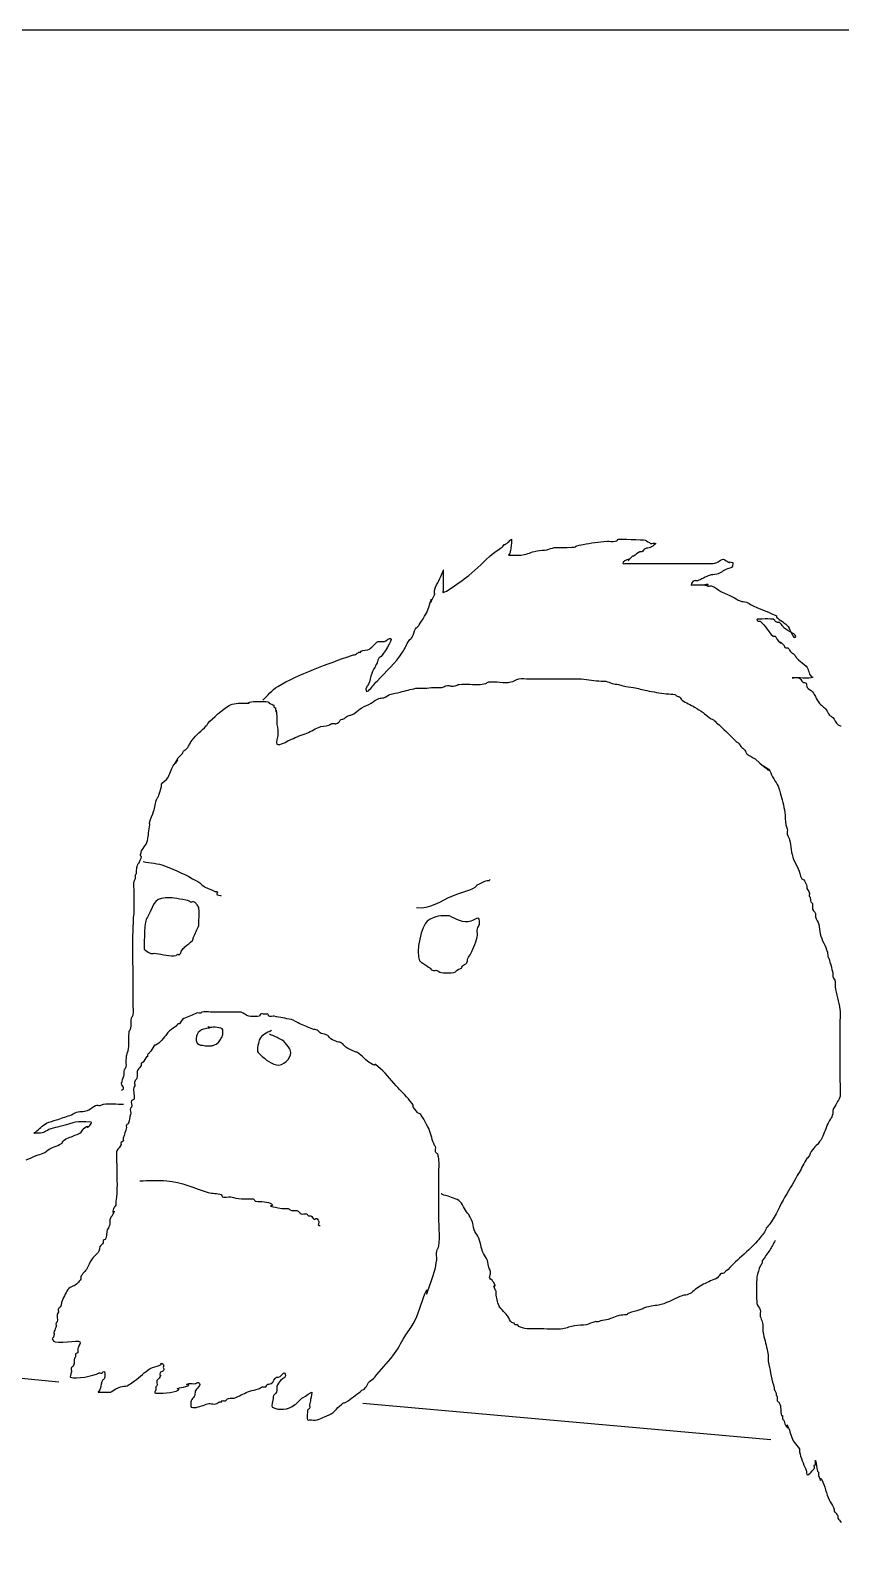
# Model space of a CAD drawing. Header units: millimetres. Extents: x -213 to 212, y 0 to 88.
# Drawn here: x 164.53 to 188.11, y 44 to 88 of the extents above; entities that cross this region are included whole.
import ezdxf

# ---------------------------------------------------------------- set-up
doc = ezdxf.new("R2010")
doc.units = ezdxf.units.MM
doc.header["$MEASUREMENT"] = 0
doc.layers.get('0').update_dxf_attribs({"color": 250})
doc.layers.add('1', color=1, linetype='Continuous')

msp = doc.modelspace()

# ---------------------------------------------------------------- linework, layer by layer
msp.add_lwpolyline([(-213, 88), (-213, 0), (212, 0), (212, 88)], close=True)
at = {"layer": '1'}
for p, q in [((178.476, 72.734), (178.601, 72.734)), ((176.55, 72.268), (176.55, 72.143)), ((181.835, 72.485), (182.549, 72.485)), ((182.549, 72.485), (184.351, 72.485)), ((176.55, 72.143), (176.55, 71.957)), ((176.55, 71.957), (176.55, 71.709)), ((179.043, 69.133), (179.774, 69.133)), ((179.774, 69.133), (180.322, 69.133)), ((186.825, 69.162), (186.7, 69.162)), ((177.627, 68.973), (177.787, 68.996)), ((168.632, 62.764), (168.628, 62.764)), ((167.53, 59.68), (167.53, 60.228)), ((170.647, 59.441), (169.777, 59.441)), ((170.672, 59.441), (170.647, 59.441)), ((169.785, 58.991), (169.739, 58.975)), ((188.09, 59.109), (188.09, 58.379)), ((169.662, 58.459), (169.743, 58.459)), ((188.09, 58.379), (188.09, 57.465)), ((164.78, 55.915), (164.683, 55.915)), ((176.421, 53.602), (176.421, 54.689)), ((165.363, 48.673), (155.085, 49.666)), ((186.081, 46.999), (174.21, 48.056))]:
    msp.add_line(p, q, dxfattribs=at)
for points in [[(178.288, 72.982), (178.306, 72.997), (178.303, 73.028), (178.319, 73.044)], [(178.319, 73.044), (178.326, 73.051), (178.341, 73.04), (178.349, 73.044)], [(178.349, 73.044), (178.382, 73.061), (178.413, 73.082), (178.443, 73.106)], [(178.443, 73.106), (178.476, 73.134), (178.499, 73.175), (178.537, 73.199)], [(178.537, 73.168), (178.537, 73.068), (178.526, 72.956), (178.507, 72.858)], [(178.537, 73.199), (178.546, 73.205), (178.537, 73.179), (178.537, 73.168)], [(180.156, 72.951), (180.609, 72.983), (180.207, 72.966), (180.622, 73.044)], [(180.622, 73.044), (180.838, 73.085), (181.085, 73.117), (181.305, 73.137)], [(181.305, 73.137), (181.386, 73.145), (181.473, 73.117), (181.554, 73.137)], [(181.554, 73.137), (181.704, 73.175), (181.551, 73.152), (181.648, 73.199)], [(181.648, 73.199), (181.653, 73.202), (182.368, 73.183), (182.424, 73.168)], [(182.424, 73.168), (182.47, 73.157), (182.546, 73.092), (182.579, 73.075)], [(182.579, 73.075), (182.612, 73.058), (182.709, 73.101), (182.734, 73.075)], [(182.704, 73.044), (182.663, 73.012), (182.628, 72.972), (182.579, 72.951)], [(182.734, 73.075), (182.745, 73.065), (182.715, 73.053), (182.704, 73.044)], [(177.295, 72.143), (177.538, 72.327), (177.742, 72.568), (177.978, 72.765)], [(177.978, 72.765), (178.051, 72.825), (178.217, 72.922), (178.288, 72.982)], [(178.476, 72.765), (178.47, 72.752), (178.446, 72.748), (178.446, 72.734)], [(178.446, 72.734), (178.446, 72.723), (178.467, 72.734), (178.476, 72.734)], [(178.507, 72.858), (178.501, 72.826), (178.49, 72.794), (178.476, 72.765)], [(178.601, 72.734), (178.675, 72.734), (178.746, 72.724), (178.819, 72.734)], [(178.819, 72.734), (179.063, 72.766), (179.053, 72.814), (179.285, 72.858)], [(179.285, 72.858), (179.377, 72.875), (179.473, 72.872), (179.565, 72.889)], [(179.565, 72.889), (179.638, 72.903), (179.707, 72.939), (179.783, 72.951)], [(179.783, 72.951), (179.905, 72.97), (180.032, 72.942), (180.156, 72.951)], [(181.929, 72.609), (181.901, 72.6), (181.746, 72.54), (181.774, 72.485)], [(182.053, 72.702), (181.794, 72.443), (182.042, 72.647), (181.929, 72.609)], [(182.084, 72.702), (182.075, 72.697), (182.061, 72.709), (182.053, 72.702)], [(182.269, 72.827), (182.203, 72.793), (182.147, 72.739), (182.084, 72.702)], [(182.33, 72.827), (182.313, 72.816), (182.287, 72.836), (182.269, 72.827)], [(182.424, 72.92), (182.386, 72.9), (182.368, 72.849), (182.33, 72.827)], [(182.579, 72.951), (182.531, 72.929), (182.47, 72.943), (182.424, 72.92)], [(184.351, 72.485), (184.511, 72.485), (184.521, 72.539), (184.661, 72.609)], [(184.661, 72.609), (184.712, 72.635), (184.781, 72.571), (184.816, 72.547)], [(176.426, 71.988), (176.492, 72.155), (176.57, 72.299), (176.55, 72.299)], [(176.55, 72.299), (176.54, 72.299), (176.55, 72.278), (176.55, 72.268)], [(181.774, 72.485), (181.783, 72.467), (181.815, 72.485), (181.835, 72.485)], [(184.506, 72.174), (184.434, 72.16), (184.358, 72.164), (184.287, 72.143)], [(184.816, 72.33), (184.697, 72.3), (184.623, 72.198), (184.506, 72.174)], [(184.816, 72.547), (184.948, 72.459), (184.799, 72.574), (184.971, 72.516)], [(184.971, 72.485), (184.971, 72.369), (184.931, 72.359), (184.816, 72.33)], [(184.971, 72.516), (184.981, 72.513), (184.971, 72.495), (184.971, 72.485)], [(176.085, 71.088), (176.344, 71.863), (176.066, 71.11), (176.24, 71.46)], [(176.24, 71.46), (176.37, 71.717), (176.265, 71.513), (176.301, 71.74)], [(176.301, 71.74), (176.315, 71.825), (176.395, 71.914), (176.426, 71.988)], [(176.55, 71.647), (176.616, 71.669), (176.68, 71.701), (176.735, 71.74)], [(176.735, 71.74), (176.926, 71.867), (177.111, 72.006), (177.295, 72.143)], [(183.758, 71.864), (183.754, 71.854), (183.778, 71.864), (183.788, 71.864)], [(183.852, 71.988), (183.801, 71.976), (183.775, 71.913), (183.758, 71.864)], [(183.788, 71.864), (184.727, 71.864), (183.902, 71.903), (184.254, 71.833)], [(183.946, 71.988), (183.915, 71.982), (183.882, 71.996), (183.852, 71.988)], [(184.287, 72.143), (184.216, 72.122), (184.041, 72.007), (183.946, 71.988)], [(184.254, 71.833), (184.295, 71.825), (184.338, 71.846), (184.378, 71.833)], [(184.378, 71.833), (184.457, 71.807), (184.551, 71.715), (184.627, 71.678)], [(176.55, 71.709), (176.55, 71.688), (176.53, 71.64), (176.55, 71.647)], [(184.627, 71.678), (184.739, 71.622), (184.856, 71.578), (184.969, 71.522)], [(184.969, 71.522), (185.043, 71.485), (185.109, 71.428), (185.187, 71.398)], [(185.187, 71.398), (185.246, 71.375), (185.314, 71.388), (185.373, 71.367)], [(185.373, 71.367), (185.429, 71.346), (185.474, 71.301), (185.528, 71.274)], [(185.528, 71.274), (185.629, 71.222), (186.213, 70.993), (186.242, 70.963)], [(175.836, 70.684), (175.856, 70.71), (176.07, 71.054), (176.085, 71.088)], [(185.681, 70.87), (185.658, 70.865), (185.69, 70.815), (185.711, 70.808)], [(186.147, 70.87), (186.133, 70.879), (185.695, 70.873), (185.681, 70.87)], [(186.271, 70.777), (186.164, 70.812), (186.248, 70.803), (186.147, 70.87)], [(186.242, 70.963), (186.249, 70.956), (186.235, 70.939), (186.242, 70.932)], [(186.242, 70.932), (186.346, 70.829), (186.491, 70.769), (186.584, 70.653)], [(175.648, 70.342), (175.692, 70.42), (175.699, 70.513), (175.742, 70.591)], [(175.742, 70.591), (175.764, 70.629), (175.808, 70.649), (175.836, 70.684)], [(185.711, 70.808), (185.731, 70.801), (185.757, 70.82), (185.772, 70.808)], [(185.772, 70.808), (185.94, 70.682), (186.001, 70.489), (186.145, 70.373)], [(186.365, 70.746), (186.286, 70.824), (186.33, 70.758), (186.271, 70.777)], [(186.459, 70.622), (186.424, 70.658), (186.403, 70.709), (186.365, 70.746)], [(186.708, 70.466), (186.629, 70.523), (186.528, 70.552), (186.459, 70.622)], [(186.584, 70.653), (186.652, 70.567), (186.736, 70.276), (186.802, 70.342)], [(186.802, 70.342), (186.838, 70.379), (186.751, 70.436), (186.708, 70.466)], [(174.156, 69.938), (174.21, 69.965), (174.357, 69.966), (174.405, 70.001)], [(174.405, 70.001), (174.494, 70.065), (174.555, 70.169), (174.654, 70.218)], [(174.654, 70.218), (174.687, 70.234), (174.812, 70.211), (174.84, 70.218)], [(175.025, 70.311), (175.096, 70.275), (174.786, 69.829), (174.746, 69.783)], [(174.84, 70.218), (174.868, 70.225), (174.987, 70.331), (175.025, 70.311)], [(175.369, 69.907), (175.44, 70.015), (175.481, 70.143), (175.554, 70.249)], [(175.554, 70.249), (175.58, 70.285), (175.626, 70.304), (175.648, 70.342)], [(186.145, 70.373), (186.161, 70.36), (186.191, 70.386), (186.206, 70.373)], [(186.206, 70.373), (186.236, 70.351), (186.244, 70.309), (186.267, 70.28)], [(186.267, 70.28), (186.521, 69.975), (186.208, 70.369), (186.452, 70.125)], [(186.452, 70.125), (186.471, 70.106), (186.478, 70.043), (186.513, 70.031)], [(186.513, 70.031), (186.533, 70.025), (186.559, 70.044), (186.574, 70.031)], [(186.574, 70.031), (186.615, 69.999), (186.63, 69.944), (186.668, 69.907)], [(171.734, 68.914), (172.334, 69.265), (173.206, 69.577), (173.877, 69.814)], [(173.877, 69.814), (173.918, 69.828), (173.961, 69.828), (174.001, 69.845)], [(174.001, 69.845), (174.037, 69.86), (174.06, 69.894), (174.095, 69.907)], [(174.095, 69.907), (174.115, 69.915), (174.139, 69.898), (174.156, 69.907)], [(174.156, 69.907), (174.166, 69.912), (174.147, 69.934), (174.156, 69.938)], [(174.624, 69.597), (174.555, 69.441), (174.545, 69.467), (174.469, 69.286)], [(174.624, 69.069), (174.88, 69.345), (175.158, 69.59), (175.369, 69.907)], [(174.685, 69.752), (174.654, 69.706), (174.644, 69.648), (174.624, 69.597)], [(174.746, 69.783), (174.731, 69.766), (174.697, 69.771), (174.685, 69.752)], [(186.668, 69.907), (186.694, 69.881), (186.734, 69.872), (186.762, 69.845)], [(186.762, 69.845), (186.841, 69.728), (186.798, 69.778), (186.887, 69.69)], [(186.887, 69.69), (186.955, 69.622), (187.039, 69.569), (187.105, 69.504)], [(174.469, 69.286), (174.428, 69.192), (174.423, 69.069), (174.375, 68.976)], [(177.879, 69.042), (178.077, 69.075), (178.326, 68.999), (178.518, 69.042)], [(178.518, 69.042), (178.597, 69.06), (178.668, 69.112), (178.746, 69.133)], [(178.746, 69.133), (178.83, 69.156), (178.955, 69.133), (179.043, 69.133)], [(180.322, 69.133), (180.404, 69.133), (180.495, 69.145), (180.574, 69.133)], [(180.574, 69.133), (180.762, 69.106), (180.954, 69.084), (181.145, 69.065)], [(181.145, 69.065), (181.19, 69.06), (181.236, 69.074), (181.282, 69.065)], [(186.7, 69.162), (186.761, 69.162), (186.83, 69.186), (186.886, 69.162)], [(187.29, 69.193), (187.351, 69.131), (186.884, 69.162), (186.825, 69.162)], [(186.886, 69.162), (186.959, 69.166), (186.957, 69.064), (187.01, 69.038)], [(187.105, 69.504), (187.196, 69.412), (187.169, 69.284), (187.26, 69.193)], [(187.26, 69.193), (187.267, 69.186), (187.284, 69.2), (187.29, 69.193)], [(171.299, 68.51), (171.444, 68.644), (171.563, 68.814), (171.734, 68.914)], [(174.314, 68.882), (174.291, 68.837), (174.29, 68.703), (174.375, 68.789)], [(174.375, 68.976), (174.358, 68.942), (174.329, 68.916), (174.314, 68.882)], [(174.375, 68.789), (174.464, 68.877), (174.537, 68.977), (174.624, 69.069)], [(174.817, 68.585), (174.876, 68.605), (174.939, 68.652), (175, 68.676)], [(175, 68.676), (175.097, 68.715), (175.198, 68.718), (175.297, 68.745)], [(175.297, 68.745), (175.452, 68.787), (175.597, 68.828), (175.754, 68.859)], [(175.754, 68.859), (175.835, 68.876), (175.921, 68.855), (176.005, 68.859)], [(176.005, 68.859), (176.097, 68.864), (176.188, 68.878), (176.279, 68.882)], [(176.279, 68.882), (176.356, 68.885), (176.432, 68.872), (176.508, 68.882)], [(176.508, 68.882), (176.549, 68.887), (176.582, 68.92), (176.622, 68.928)], [(176.622, 68.928), (176.8, 68.96), (176.719, 68.896), (176.896, 68.928)], [(176.896, 68.928), (176.937, 68.935), (176.97, 68.968), (177.011, 68.973)], [(177.011, 68.973), (177.214, 68.999), (177.424, 68.951), (177.627, 68.973)], [(177.787, 68.996), (177.818, 69.011), (177.846, 69.036), (177.879, 69.042)], [(181.282, 69.065), (181.345, 69.051), (181.401, 69.015), (181.465, 68.996)], [(181.465, 68.996), (181.52, 68.979), (181.592, 68.986), (181.647, 68.973)], [(181.647, 68.973), (181.696, 68.963), (181.736, 68.938), (181.785, 68.928)], [(181.785, 68.928), (181.884, 68.907), (181.983, 68.902), (182.082, 68.882)], [(182.082, 68.882), (182.211, 68.856), (182.339, 68.816), (182.47, 68.791)], [(182.47, 68.791), (182.658, 68.754), (182.849, 68.723), (183.04, 68.699)], [(183.04, 68.699), (183.139, 68.687), (183.203, 68.698), (183.292, 68.676)], [(183.292, 68.676), (183.302, 68.674), (183.305, 68.659), (183.315, 68.654)], [(183.315, 68.654), (183.343, 68.636), (183.376, 68.621), (183.406, 68.608)], [(187.01, 69.038), (187.041, 69.023), (187.084, 69.032), (187.104, 69.007)], [(187.104, 69.007), (187.132, 68.973), (187.113, 68.919), (187.135, 68.882)], [(187.135, 68.882), (187.159, 68.842), (187.254, 68.806), (187.289, 68.758)], [(187.289, 68.758), (187.386, 68.63), (187.361, 68.619), (187.475, 68.448)], [(169.701, 67.832), (169.846, 68.001), (170.137, 68.237), (170.317, 68.357)], [(170.317, 68.357), (170.427, 68.43), (170.625, 68.425), (170.751, 68.425)], [(170.751, 68.425), (171.136, 68.425), (170.634, 68.411), (171.025, 68.471)], [(171.025, 68.471), (171.137, 68.488), (171.274, 68.471), (171.39, 68.471)], [(171.39, 68.471), (171.492, 68.471), (171.449, 68.442), (171.528, 68.402)], [(171.528, 68.402), (171.549, 68.392), (171.576, 68.394), (171.596, 68.38)], [(171.596, 68.38), (171.66, 68.378), (171.602, 68.328), (171.619, 68.311)], [(171.619, 68.311), (171.631, 68.299), (171.655, 68.302), (171.665, 68.288)], [(171.665, 68.288), (171.673, 68.276), (171.662, 68.258), (171.665, 68.243)], [(171.665, 68.243), (171.713, 67.999), (171.665, 68.476), (171.71, 68.014)], [(173.995, 68.151), (174.058, 68.193), (174.111, 68.25), (174.178, 68.288)], [(174.178, 68.288), (174.287, 68.352), (174.35, 68.37), (174.452, 68.425)], [(174.452, 68.425), (174.53, 68.468), (174.596, 68.534), (174.68, 68.562)], [(174.68, 68.562), (174.723, 68.577), (174.774, 68.571), (174.817, 68.585)], [(183.406, 68.608), (183.413, 68.605), (183.423, 68.613), (183.429, 68.608)], [(183.429, 68.608), (183.447, 68.589), (183.449, 68.551), (183.497, 68.517)], [(183.497, 68.517), (183.612, 68.435), (183.744, 68.379), (183.863, 68.311)], [(183.863, 68.311), (183.939, 68.267), (184.043, 68.205), (184.114, 68.151)], [(187.475, 68.448), (187.531, 68.365), (187.632, 68.31), (187.693, 68.23)], [(187.693, 68.23), (187.729, 68.182), (187.747, 68.121), (187.787, 68.075)], [(169.244, 67.352), (169.364, 67.511), (169.515, 67.623), (169.655, 67.763)], [(169.655, 67.763), (169.674, 67.782), (169.683, 67.811), (169.701, 67.832)], [(171.71, 68.014), (171.717, 67.951), (171.695, 67.871), (171.71, 67.809)], [(171.71, 67.809), (171.735, 67.711), (171.754, 67.591), (171.733, 67.489)], [(172.92, 67.717), (173.012, 67.772), (173.121, 67.757), (173.217, 67.786)], [(173.217, 67.786), (173.25, 67.796), (173.276, 67.823), (173.309, 67.832)], [(173.309, 67.832), (173.441, 67.865), (173.372, 67.776), (173.515, 67.877)], [(173.515, 67.877), (173.537, 67.893), (173.537, 67.931), (173.56, 67.946)], [(173.56, 67.946), (173.586, 67.963), (173.624, 67.955), (173.652, 67.969)], [(173.652, 67.969), (173.685, 67.986), (173.71, 68.02), (173.743, 68.037)], [(173.743, 68.037), (173.865, 68.098), (173.847, 68.053), (173.995, 68.151)], [(184.114, 68.151), (184.142, 68.131), (184.292, 67.997), (184.343, 67.969)], [(184.343, 67.969), (184.364, 67.957), (184.391, 67.958), (184.411, 67.946)], [(184.411, 67.946), (184.449, 67.924), (184.47, 67.881), (184.503, 67.854)], [(184.503, 67.854), (184.701, 67.696), (184.864, 67.502), (185.051, 67.329)], [(187.787, 68.075), (187.812, 68.047), (187.856, 68.041), (187.881, 68.013)], [(187.881, 68.013), (187.94, 67.946), (187.973, 67.858), (188.036, 67.795)], [(188.036, 67.795), (188.059, 67.772), (188.097, 67.775), (188.13, 67.764)], [(169.084, 67.101), (169.183, 67.212), (169.16, 67.242), (169.244, 67.352)], [(171.733, 67.489), (171.727, 67.459), (171.687, 67.253), (171.71, 67.238)], [(171.71, 67.238), (171.797, 67.181), (172.003, 67.319), (172.076, 67.352)], [(172.076, 67.352), (172.226, 67.42), (172.378, 67.483), (172.532, 67.535)], [(172.532, 67.535), (172.667, 67.58), (172.784, 67.672), (172.92, 67.717)], [(185.051, 67.329), (185.079, 67.303), (185.114, 67.288), (185.142, 67.261)], [(168.696, 66.599), (169.009, 67.101), (168.604, 66.368), (168.833, 66.827)], [(168.833, 66.827), (168.857, 66.875), (168.914, 66.898), (168.947, 66.941)], [(168.947, 66.941), (168.967, 66.968), (168.971, 67.007), (168.993, 67.032)], [(168.993, 67.032), (169.018, 67.061), (169.059, 67.072), (169.084, 67.101)], [(185.142, 67.261), (185.17, 67.234), (185.185, 67.198), (185.211, 67.169)], [(185.211, 67.169), (185.246, 67.129), (185.292, 67.097), (185.325, 67.055)], [(185.325, 67.055), (185.353, 67.021), (185.361, 66.97), (185.394, 66.941)], [(185.394, 66.941), (185.462, 66.884), (185.551, 66.856), (185.622, 66.804)], [(168.536, 66.256), (168.584, 66.352), (168.642, 66.512), (168.696, 66.599)], [(185.622, 66.804), (186.486, 66.084), (185.587, 66.81), (186.01, 66.507)], [(186.01, 66.507), (186.089, 66.451), (186.071, 66.352), (186.125, 66.279)], [(168.261, 65.708), (168.269, 65.726), (168.342, 65.938), (168.353, 66.005)], [(168.353, 66.005), (168.356, 66.027), (168.339, 66.055), (168.353, 66.073)], [(168.353, 66.073), (168.401, 66.144), (168.497, 66.179), (168.536, 66.256)], [(186.125, 66.279), (186.236, 66.122), (186.31, 66.015), (186.353, 65.822)], [(168.124, 65.274), (168.17, 65.393), (168.177, 65.522), (168.215, 65.639)], [(168.215, 65.639), (168.224, 65.666), (168.251, 65.683), (168.261, 65.708)], [(186.353, 65.822), (186.397, 65.633), (186.463, 65.445), (186.49, 65.251)], [(168.01, 64.977), (168.023, 65.029), (168.104, 65.219), (168.124, 65.274)], [(186.49, 65.251), (186.507, 65.133), (186.493, 65.003), (186.513, 64.886)], [(167.941, 64.429), (167.967, 64.581), (167.995, 64.733), (168.01, 64.886)], [(168.01, 64.886), (168.013, 64.916), (168.002, 64.948), (168.01, 64.977)], [(186.513, 64.886), (186.521, 64.846), (186.551, 64.812), (186.559, 64.772)], [(186.559, 64.772), (186.568, 64.719), (186.548, 64.664), (186.559, 64.612)], [(167.758, 64.087), (167.784, 64.192), (167.916, 64.284), (167.941, 64.429)], [(186.559, 64.612), (186.571, 64.555), (186.612, 64.508), (186.628, 64.452)], [(186.628, 64.452), (186.676, 64.268), (186.666, 64.06), (186.742, 63.881)], [(167.644, 63.676), (167.672, 63.799), (167.672, 63.699), (167.736, 63.858)], [(167.736, 63.858), (167.819, 64.068), (167.705, 63.877), (167.758, 64.087)], [(167.821, 63.82), (168.029, 63.779), (168.243, 63.767), (168.442, 63.696)], [(186.742, 63.881), (186.782, 63.788), (186.836, 63.701), (186.879, 63.607)], [(167.599, 63.333), (167.606, 63.363), (167.594, 63.395), (167.599, 63.425)], [(167.599, 63.425), (167.602, 63.441), (167.618, 63.454), (167.621, 63.47)], [(167.621, 63.539), (167.629, 63.584), (167.634, 63.631), (167.644, 63.676)], [(167.621, 63.47), (167.626, 63.493), (167.621, 63.516), (167.621, 63.539)], [(168.442, 63.696), (168.764, 63.58), (169.07, 63.421), (169.373, 63.261)], [(186.879, 63.607), (186.92, 63.52), (186.92, 63.415), (186.97, 63.333)], [(167.553, 63.014), (167.553, 63.084), (167.534, 63.175), (167.553, 63.242)], [(167.553, 63.242), (167.562, 63.275), (167.591, 63.3), (167.599, 63.333)], [(167.553, 62.306), (167.572, 62.538), (167.553, 62.78), (167.553, 63.014)], [(169.373, 63.261), (169.465, 63.213), (169.533, 63.13), (169.622, 63.075)], [(169.622, 63.075), (169.706, 63.022), (169.815, 63.002), (169.902, 62.951)], [(169.902, 62.951), (170.047, 62.977), (169.938, 62.884), (169.963, 62.857)], [(176.827, 62.826), (176.992, 62.896), (177.299, 62.967), (177.48, 63.075)], [(177.48, 63.075), (177.505, 63.09), (177.518, 63.122), (177.54, 63.137)], [(177.54, 63.137), (177.554, 63.145), (177.767, 63.253), (177.789, 63.261)], [(177.789, 63.261), (177.843, 63.279), (177.868, 63.246), (177.914, 63.292)], [(186.97, 63.333), (186.985, 63.31), (187.021, 63.309), (187.039, 63.288)], [(187.039, 63.288), (187.05, 63.274), (187.125, 63.12), (187.13, 63.105)], [(187.13, 63.105), (187.138, 63.083), (187.123, 63.058), (187.13, 63.036)], [(187.13, 63.036), (187.146, 62.995), (187.186, 62.965), (187.199, 62.922)], [(187.199, 62.922), (187.21, 62.886), (187.193, 62.846), (187.199, 62.808)], [(168.628, 62.764), (168.147, 62.779), (168.172, 62.66), (167.945, 62.205)], [(169.16, 62.671), (169.106, 62.698), (168.657, 62.761), (168.632, 62.764)], [(169.19, 62.64), (169.176, 62.644), (169.172, 62.665), (169.16, 62.671)], [(169.315, 62.64), (169.277, 62.659), (169.231, 62.63), (169.19, 62.64)], [(169.376, 62.578), (169.358, 62.601), (169.34, 62.627), (169.315, 62.64)], [(169.437, 62.485), (169.42, 62.518), (169.396, 62.548), (169.376, 62.578)], [(169.437, 61.957), (169.439, 61.963), (169.458, 62.442), (169.437, 62.485)], [(169.963, 62.857), (169.967, 62.853), (170.08, 62.826), (170.087, 62.826)], [(175.771, 62.485), (176.163, 62.424), (176.487, 62.685), (176.827, 62.826)], [(187.199, 62.808), (187.202, 62.797), (187.219, 62.796), (187.222, 62.785)], [(187.222, 62.785), (187.235, 62.741), (187.228, 62.692), (187.245, 62.648)], [(187.245, 62.648), (187.252, 62.628), (187.285, 62.623), (187.29, 62.603)], [(187.29, 62.489), (187.272, 62.404), (187.364, 62.371), (187.382, 62.306)], [(187.29, 62.603), (187.301, 62.566), (187.283, 62.526), (187.29, 62.489)], [(167.53, 60.228), (167.53, 60.917), (167.495, 61.619), (167.553, 62.306)], [(167.884, 62.05), (167.873, 62), (167.828, 61.299), (167.853, 61.274)], [(167.945, 62.205), (167.92, 62.155), (167.894, 62.104), (167.884, 62.05)], [(176.082, 62.081), (175.919, 61.966), (175.738, 61.185), (175.863, 60.932)], [(176.734, 62.236), (176.467, 62.236), (176.344, 62.266), (176.082, 62.081)], [(177.354, 62.081), (177.143, 62.011), (176.897, 62.154), (176.733, 62.236)], [(177.573, 62.174), (177.494, 62.174), (177.418, 62.102), (177.354, 62.081)], [(177.603, 61.988), (177.606, 61.994), (177.624, 62.174), (177.573, 62.174)], [(187.382, 62.306), (187.39, 62.277), (187.377, 62.245), (187.382, 62.214)], [(187.382, 62.214), (187.395, 62.137), (187.455, 62.06), (187.473, 61.986)], [(169.251, 61.522), (169.272, 61.547), (169.269, 61.585), (169.282, 61.615)], [(169.282, 61.615), (169.33, 61.73), (169.391, 61.841), (169.437, 61.957)], [(177.357, 61.149), (177.425, 61.287), (177.53, 61.525), (177.542, 61.677)], [(177.542, 61.677), (177.548, 61.739), (177.53, 61.803), (177.542, 61.864)], [(177.542, 61.864), (177.551, 61.909), (177.591, 61.943), (177.603, 61.988)], [(187.473, 61.986), (187.496, 61.896), (187.501, 61.803), (187.519, 61.712)], [(187.519, 61.712), (187.554, 61.53), (187.679, 61.367), (187.725, 61.187)], [(167.853, 61.274), (167.907, 61.221), (167.97, 61.177), (168.039, 61.149)], [(168.039, 61.149), (168.087, 61.13), (168.143, 61.158), (168.194, 61.149)], [(168.908, 61.149), (168.928, 61.175), (168.929, 61.211), (168.939, 61.242)], [(168.939, 61.242), (168.969, 61.273), (169, 61.305), (169.033, 61.336)], [(169.033, 61.336), (169.101, 61.403), (169.19, 61.449), (169.251, 61.522)], [(187.725, 61.187), (187.738, 61.135), (187.734, 61.079), (187.747, 61.027)], [(168.194, 61.149), (168.369, 61.12), (168.601, 61.051), (168.784, 61.087)], [(168.784, 61.087), (168.798, 61.09), (168.802, 61.112), (168.814, 61.118)], [(168.814, 61.118), (168.87, 61.146), (168.835, 61.052), (168.908, 61.149)], [(175.863, 60.932), (175.867, 60.925), (176.16, 60.721), (176.174, 60.715)], [(176.174, 60.715), (176.253, 60.675), (176.141, 60.677), (176.268, 60.652)], [(177.077, 60.714), (177.096, 60.728), (177.092, 60.76), (177.108, 60.777)], [(177.108, 60.777), (177.143, 60.813), (177.202, 60.828), (177.232, 60.87)], [(177.232, 60.87), (177.257, 60.905), (177.25, 60.954), (177.263, 60.994)], [(177.263, 60.994), (177.286, 61.064), (177.321, 61.078), (177.357, 61.149)], [(187.747, 61.027), (187.75, 61.017), (187.767, 61.015), (187.77, 61.004)], [(187.77, 61.004), (187.813, 60.861), (187.854, 60.717), (187.884, 60.57)], [(176.268, 60.652), (176.298, 60.646), (176.331, 60.661), (176.362, 60.652)], [(176.362, 60.652), (176.408, 60.64), (176.443, 60.605), (176.486, 60.59)], [(176.486, 60.59), (176.54, 60.572), (176.803, 60.576), (176.859, 60.59)], [(176.859, 60.59), (176.956, 60.614), (176.895, 60.63), (176.983, 60.683)], [(176.983, 60.683), (177.011, 60.7), (177.05, 60.695), (177.077, 60.714)], [(187.884, 60.57), (187.891, 60.541), (187.877, 60.509), (187.884, 60.479)], [(187.884, 60.479), (187.906, 60.391), (187.943, 60.402), (187.953, 60.319)], [(187.953, 60.319), (187.958, 60.274), (187.947, 60.228), (187.953, 60.182)], [(187.953, 60.182), (187.983, 59.96), (188.06, 59.744), (188.09, 59.52)], [(167.53, 59.36), (167.551, 59.465), (167.53, 59.573), (167.53, 59.68)], [(169.373, 59.41), (169.259, 59.353), (169.142, 59.312), (169.001, 59.255)], [(169.498, 59.41), (169.457, 59.4), (169.411, 59.429), (169.373, 59.41)], [(169.528, 59.441), (169.514, 59.438), (169.511, 59.414), (169.498, 59.41)], [(169.777, 59.441), (169.716, 59.441), (169.587, 59.456), (169.528, 59.441)], [(170.89, 59.317), (170.814, 59.35), (170.746, 59.399), (170.672, 59.441)], [(188.09, 59.52), (188.109, 59.385), (188.09, 59.246), (188.09, 59.109)], [(167.416, 58.88), (167.422, 58.914), (167.454, 58.939), (167.462, 58.972)], [(167.462, 58.972), (167.484, 59.063), (167.459, 59.178), (167.484, 59.269)], [(167.484, 59.269), (167.494, 59.301), (167.523, 59.327), (167.53, 59.36)], [(168.752, 59.007), (168.683, 58.956), (168.594, 58.912), (168.533, 58.851)], [(168.846, 59.1), (168.808, 59.08), (168.787, 59.033), (168.752, 59.007)], [(168.876, 59.1), (168.869, 59.092), (168.855, 59.104), (168.846, 59.1)], [(169.001, 59.255), (168.955, 59.236), (168.884, 59.107), (168.876, 59.1)], [(169.739, 58.975), (169.686, 58.965), (169.633, 58.96), (169.579, 58.944)], [(169.782, 58.991), (169.768, 58.992), (169.716, 59.024), (169.703, 58.999)], [(169.853, 58.999), (169.829, 58.999), (169.807, 58.99), (169.782, 58.991)], [(170.079, 58.968), (170.008, 58.99), (169.929, 58.999), (169.853, 58.999)], [(170.114, 58.956), (170.104, 58.963), (170.091, 58.964), (170.079, 58.968)], [(170.138, 58.816), (170.14, 58.844), (170.153, 58.928), (170.114, 58.956)], [(171.201, 59.317), (171.185, 59.301), (170.911, 59.307), (170.89, 59.317)], [(171.232, 59.379), (171.21, 59.37), (171.217, 59.333), (171.201, 59.317)], [(171.356, 59.379), (171.315, 59.379), (171.27, 59.394), (171.232, 59.379)], [(171.45, 59.379), (171.422, 59.393), (171.389, 59.379), (171.356, 59.379)], [(171.481, 59.317), (171.46, 59.327), (171.47, 59.368), (171.45, 59.379)], [(171.635, 59.317), (171.608, 59.322), (171.498, 59.308), (171.481, 59.317)], [(172.132, 59.223), (171.949, 59.26), (171.811, 59.281), (171.635, 59.317)], [(172.381, 59.099), (172.323, 59.122), (172.181, 59.214), (172.132, 59.223)], [(172.754, 58.944), (172.629, 58.997), (172.507, 59.049), (172.381, 59.099)], [(167.393, 58.378), (167.421, 58.522), (167.389, 58.735), (167.416, 58.88)], [(168.192, 58.479), (168.136, 58.451), (168.182, 58.525), (168.131, 58.448)], [(168.503, 58.789), (168.447, 58.723), (168.282, 58.523), (168.192, 58.479)], [(168.533, 58.851), (168.517, 58.835), (168.517, 58.807), (168.503, 58.789)], [(169.389, 58.789), (169.367, 58.736), (169.341, 58.62), (169.377, 58.552)], [(169.377, 58.552), (169.383, 58.543), (169.392, 58.536), (169.401, 58.529)], [(169.579, 58.944), (169.503, 58.921), (169.419, 58.866), (169.389, 58.789)], [(169.401, 58.529), (169.489, 58.463), (169.444, 58.49), (169.545, 58.475)], [(169.939, 58.51), (170.018, 58.551), (170, 58.538), (170.071, 58.642)], [(170.071, 58.642), (170.081, 58.657), (170.086, 58.675), (170.094, 58.692)], [(170.094, 58.692), (170.106, 58.714), (170.122, 58.735), (170.13, 58.758)], [(170.13, 58.758), (170.136, 58.777), (170.137, 58.797), (170.138, 58.816)], [(171.202, 58.638), (171.196, 58.625), (171.108, 58.314), (171.164, 58.261)], [(171.551, 58.902), (171.422, 58.838), (171.268, 58.779), (171.202, 58.638)], [(171.556, 58.765), (171.535, 58.773), (171.516, 58.784), (171.495, 58.793)], [(171.63, 58.742), (171.606, 58.753), (171.579, 58.756), (171.556, 58.765)], [(171.716, 58.696), (171.688, 58.711), (171.66, 58.729), (171.63, 58.742)], [(171.909, 58.591), (171.874, 58.621), (171.732, 58.687), (171.716, 58.696)], [(172.062, 58.408), (172.059, 58.413), (171.937, 58.567), (171.909, 58.591)], [(172.878, 58.913), (172.84, 58.932), (172.794, 58.927), (172.754, 58.944)], [(173.003, 58.82), (172.954, 58.839), (172.924, 58.89), (172.878, 58.913)], [(173.188, 58.758), (173.132, 58.802), (173.064, 58.794), (173.003, 58.82)], [(173.282, 58.664), (173.247, 58.689), (173.224, 58.73), (173.188, 58.758)], [(173.468, 58.571), (173.407, 58.602), (173.338, 58.626), (173.282, 58.664)], [(173.592, 58.54), (173.556, 58.563), (173.508, 58.561), (173.468, 58.571)], [(173.716, 58.416), (173.668, 58.448), (173.643, 58.509), (173.592, 58.54)], [(167.325, 58.036), (167.345, 58.282), (167.35, 58.164), (167.393, 58.378)], [(167.915, 58.137), (167.892, 58.113), (167.839, 57.998), (167.821, 57.981)], [(167.946, 58.137), (167.941, 58.127), (167.922, 58.144), (167.915, 58.137)], [(167.946, 58.199), (167.937, 58.18), (167.955, 58.155), (167.946, 58.137)], [(168.007, 58.261), (167.989, 58.238), (167.959, 58.225), (167.946, 58.199)], [(168.131, 58.448), (168.091, 58.386), (168.053, 58.321), (168.007, 58.261)], [(169.545, 58.475), (169.57, 58.471), (169.594, 58.462), (169.619, 58.459)], [(169.619, 58.459), (169.633, 58.457), (169.647, 58.459), (169.662, 58.459)], [(169.743, 58.459), (169.764, 58.459), (169.784, 58.455), (169.804, 58.459)], [(169.804, 58.459), (169.835, 58.465), (169.865, 58.475), (169.893, 58.486)], [(169.893, 58.486), (169.91, 58.492), (169.924, 58.502), (169.939, 58.51)], [(171.164, 58.261), (171.319, 58.114), (171.488, 57.952), (171.696, 57.904)], [(171.696, 57.904), (171.884, 57.86), (172.121, 58.08), (172.115, 58.269)], [(172.115, 58.269), (172.112, 58.314), (172.082, 58.376), (172.062, 58.408)], [(173.965, 58.292), (173.882, 58.333), (173.795, 58.365), (173.716, 58.416)], [(174.059, 58.261), (174.031, 58.278), (173.998, 58.281), (173.965, 58.292)], [(174.432, 57.95), (174.335, 58.006), (174.168, 58.193), (174.059, 58.261)], [(167.256, 57.579), (167.272, 57.638), (167.26, 57.703), (167.279, 57.762)], [(167.279, 57.762), (167.29, 57.794), (167.317, 57.82), (167.325, 57.853)], [(167.325, 57.853), (167.339, 57.912), (167.32, 57.975), (167.325, 58.036)], [(167.666, 57.764), (167.631, 57.71), (167.66, 57.578), (167.636, 57.516)], [(167.76, 57.888), (167.745, 57.842), (167.694, 57.806), (167.666, 57.764)], [(167.76, 57.95), (167.749, 57.933), (167.767, 57.908), (167.76, 57.888)], [(167.821, 57.981), (167.805, 57.965), (167.773, 57.97), (167.76, 57.95)], [(174.65, 57.857), (174.432, 58.039), (174.696, 57.8), (174.432, 57.95)], [(175.178, 57.298), (175.011, 57.488), (174.846, 57.694), (174.65, 57.857)], [(167.188, 57.168), (167.345, 57.213), (167.168, 57.308), (167.188, 57.373)], [(167.188, 57.373), (167.208, 57.443), (167.238, 57.509), (167.256, 57.579)], [(167.545, 57.236), (167.519, 57.136), (167.59, 56.984), (167.545, 56.894)], [(167.575, 57.298), (167.571, 57.275), (167.55, 57.259), (167.545, 57.236)], [(167.575, 57.422), (167.556, 57.385), (167.583, 57.339), (167.575, 57.298)], [(167.636, 57.516), (167.622, 57.481), (167.59, 57.456), (167.575, 57.422)], [(175.582, 56.863), (175.46, 57.016), (175.307, 57.151), (175.178, 57.298)], [(188.09, 57.465), (188.09, 57.373), (188.113, 57.025), (188.09, 56.963)], [(166.566, 56.726), (166.599, 56.73), (166.632, 56.751), (166.663, 56.758)], [(166.663, 56.758), (166.841, 56.793), (167.065, 56.758), (167.246, 56.758)], [(167.484, 56.863), (167.456, 56.808), (167.499, 56.737), (167.484, 56.677)], [(167.545, 56.894), (167.534, 56.874), (167.494, 56.884), (167.484, 56.863)], [(175.801, 56.522), (175.536, 56.824), (175.801, 56.59), (175.582, 56.863)], [(187.999, 56.803), (187.961, 56.727), (187.912, 56.655), (187.884, 56.575)], [(188.09, 56.963), (188.069, 56.905), (188.029, 56.856), (187.999, 56.803)], [(165.3, 56.304), (165.429, 56.347), (165.559, 56.391), (165.689, 56.434)], [(165.689, 56.434), (165.742, 56.452), (165.833, 56.519), (165.884, 56.531)], [(165.884, 56.531), (165.999, 56.56), (166.131, 56.534), (166.241, 56.596)], [(166.241, 56.596), (166.31, 56.634), (166.363, 56.696), (166.437, 56.726)], [(166.437, 56.726), (166.477, 56.742), (166.523, 56.72), (166.566, 56.726)], [(167.453, 56.459), (167.41, 56.372), (167.439, 56.307), (167.392, 56.211)], [(167.453, 56.646), (167.428, 56.596), (167.478, 56.509), (167.453, 56.459)], [(167.484, 56.677), (167.48, 56.663), (167.459, 56.659), (167.453, 56.646)], [(175.895, 56.459), (175.869, 56.486), (175.826, 56.493), (175.801, 56.522)], [(176.144, 56.024), (176.131, 56.059), (175.918, 56.438), (175.895, 56.459)], [(187.884, 56.483), (187.841, 56.326), (187.813, 56.34), (187.747, 56.209)], [(187.884, 56.575), (187.874, 56.546), (187.892, 56.513), (187.884, 56.483)], [(164.65, 55.915), (164.65, 55.93), (164.671, 55.938), (164.683, 55.948)], [(164.683, 55.915), (164.672, 55.915), (164.65, 55.904), (164.65, 55.915)], [(164.683, 55.948), (164.793, 56.035), (164.889, 56.138), (165.008, 56.207)], [(165.137, 56.045), (164.967, 55.984), (164.941, 55.915), (164.78, 55.915)], [(165.008, 56.207), (165.097, 56.258), (165.203, 56.271), (165.3, 56.304)], [(165.396, 56.11), (165.31, 56.087), (165.219, 56.075), (165.137, 56.045)], [(166.304, 56.239), (165.84, 56.275), (165.869, 56.233), (165.396, 56.11)], [(165.816, 55.85), (165.869, 55.875), (165.93, 55.883), (165.979, 55.915)], [(165.979, 55.915), (166.029, 55.948), (166.055, 56.05), (166.174, 56.11)], [(166.174, 56.11), (166.253, 56.15), (166.144, 56.016), (166.271, 56.142)], [(166.271, 56.142), (166.295, 56.166), (166.337, 56.237), (166.304, 56.239)], [(167.331, 56.087), (167.306, 55.984), (167.273, 55.879), (167.237, 55.776)], [(167.331, 56.149), (167.322, 56.13), (167.336, 56.107), (167.331, 56.087)], [(167.392, 56.211), (167.379, 56.185), (167.344, 56.175), (167.331, 56.149)], [(176.299, 55.559), (176.225, 55.707), (176.2, 55.872), (176.144, 56.024)], [(187.747, 56.209), (187.679, 56.07), (187.638, 55.913), (187.564, 55.775)], [(164.906, 55.332), (164.977, 55.363), (165.033, 55.427), (165.102, 55.462)], [(165.102, 55.462), (165.186, 55.504), (165.394, 55.575), (165.459, 55.624)], [(165.459, 55.624), (165.478, 55.638), (165.474, 55.671), (165.492, 55.689)], [(165.492, 55.689), (165.578, 55.774), (165.705, 55.8), (165.816, 55.85)], [(167.176, 55.59), (167.152, 55.516), (167.087, 55.473), (167.052, 55.403)], [(167.176, 55.652), (167.162, 55.637), (167.183, 55.609), (167.176, 55.59)], [(167.237, 55.683), (167.224, 55.664), (167.191, 55.668), (167.176, 55.652)], [(167.237, 55.776), (167.227, 55.745), (167.258, 55.714), (167.237, 55.683)], [(176.329, 55.528), (176.326, 55.542), (176.305, 55.546), (176.299, 55.559)], [(176.329, 55.372), (176.315, 55.422), (176.338, 55.477), (176.329, 55.528)], [(187.564, 55.775), (187.478, 55.612), (187.394, 55.567), (187.29, 55.433)], [(164.418, 55.138), (164.515, 55.181), (164.614, 55.224), (164.711, 55.268)], [(164.711, 55.268), (164.777, 55.289), (164.845, 55.305), (164.906, 55.332)], [(167.052, 55.403), (167.031, 55.361), (167.052, 54.965), (167.052, 54.906)], [(176.39, 55.31), (176.369, 55.331), (176.337, 55.344), (176.329, 55.372)], [(176.421, 55.186), (176.41, 55.227), (176.4, 55.269), (176.39, 55.31)], [(176.421, 54.689), (176.421, 54.85), (176.438, 55.026), (176.421, 55.186)], [(187.13, 55.182), (187.052, 55.049), (186.978, 54.906), (186.902, 54.771)], [(187.176, 55.227), (187.164, 55.21), (187.14, 55.2), (187.13, 55.182)], [(187.29, 55.433), (187.158, 55.263), (187.277, 55.379), (187.176, 55.227)], [(167.052, 54.906), (167.052, 54.588), (167.082, 54.253), (167.021, 53.943)], [(186.902, 54.771), (186.767, 54.533), (186.628, 54.299), (186.491, 54.063)], [(167.727, 54.534), (167.986, 54.534), (168.246, 54.553), (168.504, 54.534)], [(168.504, 54.534), (168.937, 54.502), (169.308, 54.315), (169.715, 54.192)], [(169.715, 54.192), (169.817, 54.162), (169.993, 54.178), (170.088, 54.13)], [(170.088, 54.13), (170.108, 54.12), (170.102, 54.084), (170.118, 54.068)], [(176.531, 54.132), (176.475, 54.16), (176.539, 54.154), (176.485, 54.154)], [(176.691, 54.086), (176.64, 54.106), (176.582, 54.107), (176.531, 54.132)], [(166.96, 53.726), (166.874, 53.465), (167.062, 53.805), (166.93, 53.54)], [(167.021, 53.819), (167.008, 53.785), (166.97, 53.762), (166.96, 53.726)], [(167.021, 53.943), (167.013, 53.903), (167.037, 53.858), (167.021, 53.819)], [(170.118, 54.068), (170.156, 54.03), (170.306, 54.083), (170.367, 54.068)], [(170.367, 54.068), (170.469, 54.043), (170.568, 54.017), (170.678, 54.006)], [(170.678, 54.006), (170.708, 54.003), (171.004, 54.01), (171.02, 54.006)], [(171.02, 54.006), (171.047, 53.999), (171.055, 53.957), (171.08, 53.944)], [(171.08, 53.944), (171.139, 53.914), (171.401, 53.95), (171.515, 53.881)], [(171.515, 53.881), (171.749, 53.742), (171.211, 53.855), (171.857, 53.726)], [(171.857, 53.726), (171.918, 53.714), (171.981, 53.735), (172.042, 53.726)], [(172.042, 53.726), (172.057, 53.724), (172.06, 53.702), (172.073, 53.695)], [(172.073, 53.695), (172.103, 53.68), (172.134, 53.672), (172.167, 53.664)], [(177.079, 53.88), (177.003, 53.996), (176.809, 54.041), (176.691, 54.086)], [(177.194, 53.675), (177.15, 53.741), (177.122, 53.815), (177.079, 53.88)], [(186.491, 54.063), (186.343, 53.808), (186.231, 53.526), (186.057, 53.286)], [(166.869, 53.446), (166.836, 53.381), (166.859, 53.299), (166.838, 53.229)], [(166.93, 53.54), (166.913, 53.506), (166.884, 53.48), (166.869, 53.446)], [(172.167, 53.664), (172.177, 53.662), (172.187, 53.664), (172.197, 53.664)], [(172.197, 53.664), (172.228, 53.664), (172.261, 53.672), (172.291, 53.664)], [(172.291, 53.664), (172.342, 53.652), (172.367, 53.587), (172.416, 53.571)], [(172.416, 53.571), (172.464, 53.555), (172.522, 53.587), (172.571, 53.571)], [(172.571, 53.571), (172.599, 53.562), (172.606, 53.518), (172.632, 53.509)], [(172.632, 53.509), (172.651, 53.502), (172.675, 53.518), (172.693, 53.509)], [(172.693, 53.509), (172.741, 53.5), (172.746, 53.435), (172.787, 53.415)], [(172.787, 53.415), (172.84, 53.389), (172.84, 53.504), (172.911, 53.384)], [(172.911, 53.384), (172.977, 53.275), (172.842, 53.229), (172.972, 53.229)], [(176.421, 52.639), (176.459, 52.871), (176.421, 53.347), (176.421, 53.602)], [(177.376, 53.401), (177.249, 53.653), (177.3, 53.507), (177.194, 53.675)], [(177.445, 53.104), (177.415, 53.194), (177.42, 53.313), (177.376, 53.401)], [(186.057, 53.286), (186.021, 53.238), (185.976, 53.199), (185.943, 53.15)], [(166.716, 52.825), (166.7, 52.809), (166.668, 52.813), (166.656, 52.794)], [(166.777, 53.105), (166.755, 53.048), (166.761, 52.87), (166.716, 52.825)], [(166.838, 53.229), (166.825, 53.185), (166.793, 53.148), (166.777, 53.105)], [(177.559, 52.921), (177.529, 52.987), (177.468, 53.036), (177.445, 53.104)], [(177.719, 52.419), (177.646, 52.579), (177.633, 52.762), (177.559, 52.921)], [(185.92, 53.081), (185.861, 52.978), (185.767, 52.874), (185.691, 52.784)], [(185.943, 53.15), (185.929, 53.13), (185.932, 53.102), (185.92, 53.081)], [(166.531, 52.484), (166.483, 52.388), (166.374, 52.323), (166.313, 52.235)], [(166.562, 52.608), (166.545, 52.569), (166.55, 52.522), (166.531, 52.484)], [(166.656, 52.732), (166.639, 52.683), (166.582, 52.655), (166.562, 52.608)], [(166.656, 52.794), (166.644, 52.777), (166.662, 52.752), (166.656, 52.732)], [(176.36, 52.236), (176.368, 52.318), (176.342, 52.403), (176.36, 52.484)], [(176.36, 52.484), (176.372, 52.538), (176.413, 52.584), (176.421, 52.639)], [(177.834, 52.214), (177.806, 52.296), (177.755, 52.339), (177.719, 52.419)], [(185.691, 52.784), (185.534, 52.601), (185.346, 52.439), (185.166, 52.282)], [(186.052, 52.515), (185.978, 52.412), (185.897, 52.314), (185.833, 52.205)], [(186.207, 52.795), (186.156, 52.702), (186.102, 52.608), (186.052, 52.515)], [(166.188, 51.987), (166.14, 51.901), (166.043, 51.823), (166.003, 51.738)], [(166.313, 52.235), (166.262, 52.158), (166.234, 52.067), (166.188, 51.987)], [(176.174, 51.521), (176.248, 51.729), (176.337, 52.01), (176.36, 52.236)], [(177.879, 52.008), (177.86, 52.076), (177.856, 52.147), (177.834, 52.214)], [(177.925, 51.894), (177.915, 51.934), (177.89, 51.969), (177.879, 52.008)], [(185.166, 52.282), (185.001, 52.137), (184.895, 51.99), (184.709, 51.848)], [(185.772, 52.049), (185.737, 51.978), (185.694, 51.829), (185.678, 51.739)], [(185.833, 52.143), (185.819, 52.108), (185.787, 52.083), (185.772, 52.049)], [(185.833, 52.205), (185.823, 52.187), (185.841, 52.162), (185.833, 52.143)], [(165.909, 51.552), (165.838, 51.456), (165.706, 51.481), (165.629, 51.366)], [(166.003, 51.676), (165.986, 51.627), (165.942, 51.593), (165.909, 51.552)], [(166.003, 51.738), (165.994, 51.72), (166.009, 51.696), (166.003, 51.676)], [(176.019, 51.242), (176.189, 51.638), (175.935, 50.845), (176.174, 51.521)], [(177.971, 51.643), (177.826, 51.71), (177.946, 51.812), (177.925, 51.894)], [(178.017, 51.574), (178.006, 51.599), (177.978, 51.617), (177.971, 51.643)], [(178.039, 51.415), (177.983, 51.611), (178.123, 51.328), (178.017, 51.574)], [(184.321, 51.62), (184.199, 51.558), (184.044, 51.489), (183.933, 51.414)], [(184.526, 51.711), (184.465, 51.668), (184.387, 51.653), (184.321, 51.62)], [(184.618, 51.825), (184.58, 51.796), (184.567, 51.739), (184.526, 51.711)], [(184.709, 51.848), (184.684, 51.829), (184.643, 51.844), (184.618, 51.825)], [(185.678, 51.739), (185.658, 51.618), (185.653, 51.055), (185.678, 50.962)], [(165.629, 51.366), (165.561, 51.263), (165.492, 51.116), (165.444, 50.993)], [(175.678, 50.372), (175.838, 50.646), (175.896, 50.956), (176.019, 51.242)], [(178.085, 51.323), (178.072, 51.355), (178.049, 51.382), (178.039, 51.415)], [(178.085, 51.255), (178.081, 51.277), (178.094, 51.302), (178.085, 51.323)], [(178.176, 50.889), (178.116, 51.009), (178.11, 51.129), (178.085, 51.255)], [(183.43, 51.163), (183.247, 51.085), (183.012, 50.954), (182.814, 50.912)], [(183.773, 51.277), (183.658, 51.198), (183.554, 51.216), (183.43, 51.163)], [(183.933, 51.414), (183.874, 51.375), (183.831, 51.317), (183.773, 51.277)], [(165.322, 50.651), (165.301, 50.587), (165.338, 50.499), (165.322, 50.434)], [(165.353, 50.713), (165.345, 50.691), (165.329, 50.673), (165.322, 50.651)], [(165.353, 50.806), (165.339, 50.786), (165.36, 50.736), (165.353, 50.713)], [(165.413, 50.869), (165.398, 50.844), (165.368, 50.831), (165.353, 50.806)], [(165.444, 50.962), (165.434, 50.931), (165.43, 50.897), (165.413, 50.869)], [(165.444, 50.993), (165.44, 50.983), (165.444, 50.972), (165.444, 50.962)], [(178.428, 50.592), (178.385, 50.646), (178.215, 50.813), (178.176, 50.889)], [(181.671, 50.615), (181.603, 50.601), (181.404, 50.516), (181.352, 50.501)], [(181.877, 50.638), (181.811, 50.621), (181.74, 50.629), (181.671, 50.615)], [(181.946, 50.684), (181.921, 50.673), (181.905, 50.645), (181.877, 50.638)], [(182.265, 50.775), (182.161, 50.74), (182.047, 50.727), (181.946, 50.684)], [(182.608, 50.889), (182.337, 50.832), (182.456, 50.838), (182.265, 50.775)], [(182.814, 50.912), (182.745, 50.898), (182.677, 50.903), (182.608, 50.889)], [(185.678, 50.962), (185.697, 50.895), (185.749, 50.842), (185.772, 50.776)], [(185.772, 50.776), (185.792, 50.717), (185.757, 50.65), (185.772, 50.589)], [(165.292, 50.309), (165.273, 50.235), (165.248, 50.21), (165.231, 50.154)], [(165.292, 50.403), (165.261, 50.309), (165.307, 50.372), (165.292, 50.309)], [(165.322, 50.434), (165.319, 50.419), (165.297, 50.416), (165.292, 50.403)], [(175.429, 50), (175.505, 50.127), (175.604, 50.245), (175.678, 50.372)], [(178.542, 50.41), (178.494, 50.448), (178.466, 50.545), (178.428, 50.592)], [(178.611, 50.387), (178.592, 50.401), (178.56, 50.395), (178.542, 50.41)], [(178.634, 50.341), (178.618, 50.349), (178.624, 50.377), (178.611, 50.387)], [(178.702, 50.341), (178.681, 50.35), (178.654, 50.331), (178.634, 50.341)], [(178.748, 50.295), (178.733, 50.311), (178.722, 50.333), (178.702, 50.341)], [(178.794, 50.273), (178.778, 50.279), (178.763, 50.288), (178.748, 50.295)], [(179.319, 50.227), (179.141, 50.227), (178.962, 50.205), (178.794, 50.273)], [(180.027, 50.227), (179.887, 50.199), (179.472, 50.227), (179.319, 50.227)], [(180.369, 50.318), (180.253, 50.294), (180.143, 50.25), (180.027, 50.227)], [(180.712, 50.341), (180.608, 50.315), (180.476, 50.341), (180.369, 50.318)], [(180.963, 50.433), (180.877, 50.41), (180.798, 50.363), (180.712, 50.341)], [(181.055, 50.433), (181.024, 50.428), (180.994, 50.44), (180.963, 50.433)], [(181.123, 50.455), (181.1, 50.45), (181.078, 50.436), (181.055, 50.433)], [(181.352, 50.501), (181.278, 50.48), (181.199, 50.473), (181.123, 50.455)], [(185.772, 50.589), (185.786, 50.535), (185.821, 50.488), (185.833, 50.434)], [(185.833, 50.434), (185.864, 50.316), (185.833, 50.186), (185.864, 50.062)], [(165.2, 49.968), (165.194, 49.955), (165.17, 49.951), (165.17, 49.937)], [(165.17, 49.937), (165.17, 49.922), (165.194, 49.919), (165.2, 49.906)], [(165.2, 49.906), (165.205, 49.896), (165.193, 49.882), (165.2, 49.875)], [(165.231, 50.154), (165.2, 50.061), (165.246, 50.123), (165.231, 50.061)], [(165.231, 50.061), (165.223, 50.029), (165.214, 49.997), (165.2, 49.968)], [(165.2, 49.875), (165.307, 49.768), (165.938, 49.921), (165.977, 49.844)], [(165.946, 49.72), (165.936, 49.689), (165.921, 49.659), (165.916, 49.626)], [(165.977, 49.844), (165.996, 49.806), (165.959, 49.76), (165.946, 49.72)], [(175.087, 49.441), (175.222, 49.612), (175.318, 49.814), (175.429, 50)], [(185.864, 50.062), (185.907, 49.892), (185.95, 49.735), (185.988, 49.565)], [(165.824, 49.378), (165.791, 49.313), (165.838, 49.235), (165.794, 49.16)], [(165.855, 49.409), (165.85, 49.395), (165.83, 49.391), (165.824, 49.378)], [(165.855, 49.502), (165.833, 49.48), (165.864, 49.438), (165.855, 49.409)], [(165.916, 49.533), (165.905, 49.512), (165.87, 49.518), (165.855, 49.502)], [(165.916, 49.626), (165.911, 49.596), (165.93, 49.561), (165.916, 49.533)], [(174.559, 48.819), (174.724, 49.039), (174.919, 49.225), (175.087, 49.441)], [(185.988, 49.565), (186.014, 49.448), (185.993, 49.31), (186.019, 49.192)], [(165.733, 48.974), (165.717, 48.895), (165.679, 48.826), (165.702, 48.819)], [(165.702, 48.819), (165.885, 48.758), (166.358, 48.852), (166.541, 48.943)], [(165.733, 49.098), (165.714, 49.061), (165.741, 49.015), (165.733, 48.974)], [(165.794, 49.16), (165.779, 49.135), (165.745, 49.125), (165.733, 49.098)], [(166.541, 48.943), (166.559, 48.952), (166.619, 48.929), (166.635, 48.943)], [(166.635, 48.943), (166.638, 48.946), (166.659, 49.012), (166.696, 48.974)], [(166.696, 48.974), (166.708, 48.962), (166.707, 48.804), (166.696, 48.788)], [(167.629, 48.756), (167.792, 48.864), (167.905, 49.034), (168.095, 49.098)], [(168.095, 49.098), (168.166, 49.121), (168.281, 49.149), (168.344, 49.191)], [(168.311, 48.943), (168.263, 48.801), (168.392, 48.975), (168.281, 48.788)], [(168.405, 49.098), (168.479, 48.981), (168.331, 49), (168.311, 48.943)], [(168.344, 49.191), (168.362, 49.203), (168.316, 49.252), (168.375, 49.222)], [(168.375, 49.222), (168.42, 49.199), (168.418, 49.143), (168.405, 49.098)], [(171.76, 48.82), (171.814, 48.838), (171.87, 48.913), (171.915, 48.944)], [(171.915, 48.944), (171.951, 48.967), (171.969, 48.856), (171.946, 48.82)], [(186.019, 49.192), (186.069, 48.964), (186.118, 48.735), (186.174, 48.509)], [(166.574, 48.508), (166.554, 48.428), (166.5, 48.386), (166.513, 48.384)], [(166.635, 48.725), (166.609, 48.687), (166.584, 48.556), (166.574, 48.508)], [(166.696, 48.788), (166.68, 48.763), (166.65, 48.75), (166.635, 48.725)], [(166.668, 48.384), (167.082, 48.384), (166.688, 48.348), (167.165, 48.539)], [(167.165, 48.539), (167.223, 48.562), (167.292, 48.547), (167.35, 48.57)], [(167.35, 48.57), (167.426, 48.601), (167.561, 48.71), (167.629, 48.756)], [(168.189, 48.446), (168.187, 48.441), (168.108, 48.353), (168.189, 48.353)], [(168.189, 48.539), (168.175, 48.511), (168.199, 48.475), (168.189, 48.446)], [(168.22, 48.57), (168.213, 48.557), (168.195, 48.552), (168.189, 48.539)], [(168.189, 48.353), (168.288, 48.353), (168.705, 48.355), (168.841, 48.446)], [(168.22, 48.725), (168.196, 48.69), (168.239, 48.609), (168.22, 48.57)], [(168.281, 48.788), (168.266, 48.762), (168.235, 48.75), (168.22, 48.725)], [(168.841, 48.446), (168.925, 48.501), (168.717, 48.456), (168.872, 48.508)], [(168.872, 48.508), (168.948, 48.533), (169.045, 48.532), (169.121, 48.57)], [(169.121, 48.57), (169.222, 48.621), (168.971, 48.587), (169.151, 48.633)], [(169.151, 48.633), (169.212, 48.648), (169.276, 48.62), (169.337, 48.633)], [(169.337, 48.415), (169.321, 48.369), (169.331, 48.303), (169.306, 48.26)], [(169.337, 48.633), (169.352, 48.636), (169.4, 48.678), (169.431, 48.664)], [(169.431, 48.664), (169.542, 48.608), (169.355, 48.466), (169.337, 48.415)], [(170.518, 48.229), (170.656, 48.297), (170.779, 48.358), (170.922, 48.415)], [(170.922, 48.415), (170.993, 48.444), (171.097, 48.45), (171.171, 48.478)], [(171.171, 48.478), (171.214, 48.494), (171.25, 48.527), (171.296, 48.54)], [(171.296, 48.54), (171.326, 48.548), (171.362, 48.526), (171.39, 48.54)], [(171.39, 48.54), (171.41, 48.55), (171.404, 48.586), (171.42, 48.602)], [(171.42, 48.602), (171.451, 48.632), (171.506, 48.614), (171.545, 48.633)], [(171.545, 48.633), (171.613, 48.668), (171.636, 48.798), (171.699, 48.82)], [(171.727, 48.602), (171.687, 48.536), (171.73, 48.435), (171.697, 48.385)], [(171.699, 48.82), (171.719, 48.826), (171.743, 48.813), (171.76, 48.82)], [(171.852, 48.757), (171.806, 48.71), (171.763, 48.658), (171.727, 48.602)], [(171.946, 48.82), (171.927, 48.788), (171.88, 48.784), (171.852, 48.757)], [(173.782, 48.136), (173.916, 48.226), (174.065, 48.337), (174.186, 48.447)], [(174.186, 48.447), (174.31, 48.469), (174.33, 48.622), (174.404, 48.695)], [(174.404, 48.695), (174.45, 48.742), (174.518, 48.766), (174.559, 48.819)], [(186.174, 48.509), (186.166, 48.446), (186.222, 48.408), (186.235, 48.353)], [(166.513, 48.384), (166.564, 48.374), (166.617, 48.384), (166.668, 48.384)], [(169.212, 48.136), (169.208, 48.126), (169.21, 47.95), (169.212, 47.949)], [(169.306, 48.26), (169.281, 48.216), (169.235, 48.182), (169.212, 48.136)], [(169.212, 47.949), (169.344, 47.905), (169.496, 47.986), (169.616, 48.012)], [(169.616, 48.012), (169.712, 48.095), (169.824, 48.022), (169.927, 48.043)], [(169.927, 48.043), (169.972, 48.052), (170.005, 48.093), (170.051, 48.105)], [(170.051, 48.105), (170.071, 48.11), (170.094, 48.096), (170.112, 48.105)], [(170.112, 48.105), (170.121, 48.109), (170.102, 48.133), (170.112, 48.136)], [(170.112, 48.136), (170.142, 48.146), (170.175, 48.128), (170.206, 48.136)], [(170.206, 48.136), (170.242, 48.145), (170.262, 48.189), (170.3, 48.198)], [(170.3, 48.198), (170.369, 48.215), (170.45, 48.196), (170.518, 48.229)], [(171.603, 48.198), (171.593, 48.17), (171.547, 47.963), (171.572, 47.95)], [(171.572, 47.95), (171.786, 47.843), (172.034, 47.869), (172.225, 48.012)], [(171.603, 48.261), (171.594, 48.242), (171.61, 48.218), (171.603, 48.198)], [(171.697, 48.385), (171.659, 48.328), (171.631, 48.314), (171.603, 48.261)], [(172.225, 48.012), (172.316, 48.081), (172.37, 48.171), (172.474, 48.23)], [(172.474, 48.23), (172.542, 48.268), (172.712, 48.39), (172.723, 48.385)], [(172.662, 48.012), (172.657, 47.981), (172.679, 47.945), (172.662, 47.919)], [(172.692, 48.167), (172.682, 48.115), (172.669, 48.064), (172.662, 48.012)], [(172.723, 48.385), (172.739, 48.377), (172.71, 48.26), (172.692, 48.167)], [(173.347, 47.795), (173.419, 47.847), (173.467, 47.923), (173.533, 47.981)], [(173.533, 47.981), (173.749, 48.171), (173.561, 47.989), (173.782, 48.136)], [(186.235, 48.353), (186.24, 48.333), (186.228, 48.311), (186.235, 48.291)], [(186.235, 48.291), (186.239, 48.277), (186.262, 48.275), (186.265, 48.26)], [(186.265, 48.26), (186.273, 48.22), (186.252, 48.175), (186.265, 48.136)], [(186.265, 48.136), (186.274, 48.108), (186.311, 48.098), (186.326, 48.074)], [(186.326, 48.074), (186.392, 47.976), (186.354, 47.804), (186.387, 47.701)], [(172.601, 47.857), (172.595, 47.849), (172.585, 47.585), (172.601, 47.577)], [(172.662, 47.919), (172.645, 47.895), (172.616, 47.881), (172.601, 47.857)], [(172.601, 47.577), (172.619, 47.568), (172.641, 47.577), (172.662, 47.577)], [(172.662, 47.577), (172.735, 47.577), (172.809, 47.562), (172.88, 47.577)], [(172.88, 47.577), (172.956, 47.594), (173.025, 47.638), (173.098, 47.67)], [(173.098, 47.67), (173.18, 47.706), (173.276, 47.742), (173.347, 47.795)], [(186.387, 47.701), (186.39, 47.691), (186.415, 47.711), (186.417, 47.701)], [(186.417, 47.701), (186.427, 47.672), (186.41, 47.638), (186.417, 47.608)], [(186.417, 47.608), (186.421, 47.594), (186.442, 47.59), (186.448, 47.577)], [(186.448, 47.577), (186.473, 47.527), (186.478, 47.468), (186.509, 47.422)], [(186.509, 47.422), (186.674, 47.173), (186.478, 47.618), (186.603, 47.329)], [(186.603, 47.329), (186.656, 47.204), (186.676, 47.033), (186.758, 46.925)], [(186.758, 46.925), (186.806, 46.86), (186.875, 46.809), (186.913, 46.738)], [(186.913, 46.738), (186.928, 46.711), (186.905, 46.675), (186.913, 46.645)], [(186.913, 46.645), (186.953, 46.48), (187.024, 46.296), (187.098, 46.148)], [(187.347, 46.179), (187.361, 46.207), (187.325, 46.251), (187.347, 46.273)], [(187.347, 46.273), (187.354, 46.28), (187.372, 46.263), (187.378, 46.273)], [(187.378, 46.273), (187.396, 46.31), (187.365, 46.436), (187.378, 46.397)], [(187.378, 46.397), (187.411, 46.297), (187.405, 46.187), (187.438, 46.086)], [(187.098, 46.148), (187.118, 46.108), (187.111, 46.029), (187.129, 45.993)], [(187.129, 45.993), (187.149, 45.952), (187.225, 46.018), (187.253, 46.055)], [(187.253, 46.055), (187.284, 46.097), (187.324, 46.133), (187.347, 46.179)], [(187.438, 46.086), (187.443, 46.072), (187.466, 46.069), (187.469, 46.055)], [(187.469, 46.055), (187.477, 46.025), (187.459, 45.992), (187.469, 45.962)], [(187.469, 45.962), (187.581, 45.628), (187.489, 45.985), (187.563, 45.838)], [(187.563, 45.838), (187.654, 45.655), (187.69, 45.428), (187.781, 45.248)], [(187.781, 45.248), (187.817, 45.177), (187.87, 45.101), (187.906, 45.03)], [(187.906, 45.03), (187.921, 45), (187.922, 44.936), (187.936, 44.906)], [(187.936, 44.906), (187.943, 44.893), (187.957, 44.885), (187.967, 44.875)], [(187.967, 44.875), (187.987, 44.844), (188.015, 44.817), (188.028, 44.782)], [(188.028, 44.782), (188.035, 44.763), (188.019, 44.738), (188.028, 44.72)], [(188.028, 44.72), (188.051, 44.674), (188.101, 44.643), (188.122, 44.596)]]:
    msp.add_open_spline(points, degree=3, dxfattribs=at)

doc.saveas('drawing.dxf')
